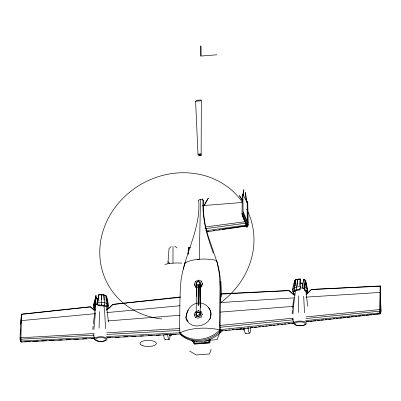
<?xml version="1.0" encoding="UTF-8"?>
<svg xmlns="http://www.w3.org/2000/svg" width="401" height="401" viewBox="0 0 401 401"><rect width="100%" height="100%" fill="white"/><g stroke="black" fill="none" stroke-linecap="round" stroke-linejoin="round"><path stroke-width="0.6" d="M200.47 199.477L199.292 259.241L197.492 259.703M203.066 200.159C202.024 218.425 207.101 236.149 213.292 253.116M210.991 314.399C211.061 308.324 205.523 303.011 199.503 302.961M179.643 325.512C179.939 310.399 179.533 295.231 181.036 280.179C184.961 253.171 200.961 228.565 198.706 200.505M198.199 285.382L198.219 305.206L198.956 304.72L199.608 284.83M219.497 322.379L220.034 287.913L219.192 272.901L217.141 262.505L207.768 234.861L205.257 225.497L203.593 213.913L203.212 200.149M167.899 263.547L169.037 248.555L171.192 246.505M172.971 263.146L173.037 246.359M180.52 332.925L180.515 334.103L182.069 335.03M196.219 314.65L196.34 284.068M196.52 296.329L196.56 286.966M198.219 305.206L198.3 285.552M200.204 314.339L200.325 283.758M200.435 314.113L200.44 312.865M200.46 307.873L200.545 286.655M201.132 155.403L201.347 100.771L200.901 99.994L197.292 100.28L195.593 101.222L198.009 154.555L199.006 155.573L201.132 155.403L200.966 155.117L199.006 155.573M220.821 298.484L220.836 293.758L288.941 290.545L294.459 295.216M220.931 294.374L220.951 282.008L220.445 281.552M21.524 317.582L21.544 314.128L90.37 306.815L95.077 310.915M305.828 321.898L379.902 313.878L380.078 313.031M380.213 290.279L380.238 285.963L311.427 289.452L307.407 293.552M186.43 316.329C186.49 309.823 191.708 303.512 198.335 302.991M246.089 225.297L246.139 226.194L246.785 226.996L247.262 222.946L247.176 202.019L242.886 194.56L242.264 194.61L242.054 214.776L246.6 225.738L247.908 226.114L248.229 222.61L247.723 201.984L246.49 202.084M94.265 307.211L94.25 308.845L95.222 309.592M206.52 231.828L246.159 226.129L246.821 225.698L242.605 215.447L243.086 213.106L242.886 194.56M94.335 306.514L93.644 307.788L94.12 308.239L94.471 307.341L94.385 303.667L95.994 295.637L94.12 308.239L94.686 309.231L96.205 297.522L95.443 296.645C95.894 300.043 90.771 306.991 95.197 309.432M380.925 311.366L380.238 285.963L379.602 309.607L379.902 313.878L380.755 313.061L380.925 311.366L380.238 285.963M99.087 328.133L99.513 311.517M199.021 284.695L198.625 304.64L198.184 305.141M293.943 323.186L220.46 331.131L220.064 325.422L220.836 293.758M298.359 312.484L298.785 295.868M20.461 333.983L20.626 329.642M20.832 324.224L21.544 314.128L20.907 337.777L21.193 342.048L94.671 338.464M302.444 287.923L302.645 283.071L300.133 283.006M106.846 309.522L108.496 308.269L108.646 305.437L106.736 296.971L106.034 297.412M188.044 254.023L188.425 247.778L190.254 247.638M188.179 254.259L188.254 253.011M188.41 250.515L188.425 247.778M93.924 329.432L95.388 312.554M221.167 330.614L222.956 330.635M292.986 313.908L293.567 305.331L295.522 290.389M92.852 329.532L93.117 326.033M93.253 324.284L95.774 304.75L97.644 303.813M292.128 313.883L292.439 309.798M292.524 308.635L293.662 298.85M106.044 295.938L103.949 294.971L98.631 294.74L97.623 302.57L97.904 305.301L99.042 305.793L104.275 305.978L106.395 306.705L107.473 306.489L107.719 303.823L105.984 295.652L103.859 294.93L104.044 299.838M295.201 286.058L295.788 279.858L294.534 280.845L292.565 289.306L292.69 291.943L293.477 292.013L293.712 289.532M293.828 288.289L294.534 280.845M294.845 289.783L294.73 291.021L293.477 292.013M296.83 289.106L296.715 290.349L294.73 291.021L294.349 290.459L294.314 287.728L295.788 279.858M297.126 286.008L297.773 279.181L300.249 278.911L300.409 286.645L300.128 289.422L299.191 290.073L296.715 290.349L296.469 289.738L296.524 286.976L297.773 279.181L295.763 279.873M299.191 290.073L299.367 288.214M299.602 285.733L300.249 278.911M193.698 340.579L195.377 343.832L208.71 342.785L209.016 339.807M192.56 340.675L194.47 344.108L209.452 342.93L209.828 339.261M210.264 338.995L209.888 342.665L209.452 342.93M221.131 331.086L220.971 332.023A28.837 10.872 0.2 0 1 219.507 332.8M21.544 314.128L20.832 320.76L20.05 338.008L20.311 341.126L21.328 341.873M247.061 227.066L247.126 226.46L247.908 226.114L246.785 226.996M96.957 304.655L97.628 298.484L96.205 297.522L94.776 303.702M220.695 330.254L220.46 331.131M94.471 307.341L95.994 295.637M96.831 304.645L97.628 298.484M181.252 334.434L181.117 335.156A28.837 10.872 0.2 0 0 182.199 335.406M248.054 225.192L248.199 224.204L247.186 223.788M242.795 194.766L243.808 189.713L243.302 195.277L242.685 195.327M183.362 269.216L184.896 262.956L186.094 262.65M246.354 225.131L246.129 226.074L247.066 225.788M170.751 334.8L170.46 335.888L169.934 334.97M305.372 281.903L305.637 281.076L305.066 280.088L303.642 279.332L304.72 289.993L305.071 290.805L306.499 291.562L307.066 292.55L306.85 293.702L307.542 292.093L307.567 289.372L305.828 281.181L305.246 280.169L303.677 279.602M246.821 225.698L247.136 224.821L242.941 214.705M305.387 282.339L305.637 281.076L306.314 286.514M211.187 349.281L209.437 353.973L196.32 355L189.558 350.98M195.698 317.873L194.209 314.78L195.317 312.083L198.209 310.69L200.956 311.517L201.222 311.973M195.432 317.417L198.179 318.244L201.066 316.845L202.179 314.153L200.956 311.517M198.325 281.482L196.53 282.329L195.778 284.083L196.515 285.723L198.305 286.284L200.099 285.442L200.846 283.687L200.114 282.043L197.934 281.502L196.365 282.489L196.515 285.723M198.204 312.063L196.41 312.905L195.658 314.665L196.395 316.304L198.184 316.865L199.979 316.023L200.726 314.264L199.994 312.625L197.813 312.083L196.244 313.071L196.395 316.304M94.385 303.667L93.644 305.016L94.05 305.742M95.934 295.913C94.721 297.061 96.741 298.179 97.598 298.8M196.836 287.557L195.683 287.176L194.33 284.199L195.573 281.367L198.33 280.109L201.207 281.051L201.472 281.512M195.417 286.715L198.3 287.662L201.051 286.404L202.299 283.572L202.565 284.033L201.317 286.86L200.214 287.367M307.311 289.973L307.567 289.372L306.93 288.269L305.066 280.088L305.893 286.73M379.902 313.878L380.559 312.84L380.684 311.076L306.073 318.504M106.556 337.883L180.771 334.013M306.499 291.562L306.935 291.036L306.93 288.269L304.575 287.161M108.731 308.595L112.776 304.464L180.37 297.316M306.309 294.675L307.041 293.928M106.531 310.339L112.851 304.374L180.375 296.956M306.138 294.389L311.356 289.507L380.228 286.219M380.023 313.707L380.755 313.061L380.559 312.84L305.587 320.625M295.637 279.918L294.469 281.141M292.565 289.306L294.83 287.552M292.69 291.943L294.73 290.329M108.14 305.783L108.646 305.437M108.496 308.269L106.841 309.422M196.39 284.224L197.919 284.916L199.487 283.928L199.462 282.194L197.934 281.502M196.269 314.805L197.798 315.497L199.367 314.509L199.342 312.775L197.813 312.083M106.806 297.261L106.08 297.657M195.994 342.033L197.056 341.391M208.71 342.785L209.096 342.554M247.242 202.269L247.723 201.984M173.778 334.178L169.137 335.848L173.869 334.213M294.961 287.507L296.524 286.976L300.409 286.645M294.986 290.244L296.469 289.738L300.128 289.422M297.146 279.407L300.254 279.176M295.888 279.833L296.89 279.492M208.891 340.449L204.345 341.677M380.073 313.236L380.755 313.061M199.462 282.194L200.114 282.043M199.342 312.775L199.994 312.625M206.59 231.477L208.44 231.217M213.382 230.515L214.615 230.334M218.941 229.723L220.174 229.547M222.029 229.282L246.114 225.853L246.139 226.194L246.104 225.938M205.728 230.765L246.314 225.031M205.046 228.725L246.084 223.131M205.106 226.991L245.442 221.658M21.534 314.384L90.425 306.855L95.283 310.95M225.287 330.384L227.036 330.193M228.786 330.008L229.953 329.878M232.284 329.627L234.034 329.442M235.783 329.251L238.114 329M239.863 328.81L241.613 328.625M243.943 328.374L245.111 328.249M247.442 327.993L248.61 327.868M250.941 327.617L252.69 327.432M254.44 327.241L256.77 326.99M258.52 326.8L260.269 326.615M262.605 326.359L263.768 326.234M265.517 326.048L267.267 325.858M269.016 325.667L271.347 325.417M273.096 325.231L274.845 325.041M277.181 324.79L278.931 324.599M281.261 324.349L282.429 324.224M284.174 324.033L285.923 323.848M288.259 323.597L290.008 323.406M291.758 323.216L294.088 322.965M305.973 321.687L308.89 321.371M310.053 321.246L312.384 320.995M313.552 320.87L315.883 320.62M317.632 320.429L319.381 320.239M321.131 320.053L323.467 319.803M325.211 319.612L326.96 319.422M328.71 319.236L331.046 318.985M333.376 318.73L334.544 318.605M336.294 318.419L338.038 318.229M339.787 318.043L342.123 317.787M343.286 317.662L345.622 317.412M347.371 317.226L349.702 316.97M350.87 316.845L353.201 316.595M354.95 316.409L356.7 316.219M358.449 316.028L360.78 315.777M361.948 315.652L364.278 315.402M366.028 315.211L368.359 314.96M369.527 314.835L371.857 314.584M373.025 314.459L375.356 314.209M376.524 314.083L379.436 313.767M220.179 329.662L294.279 321.823M220.069 327.281L293.597 319.777M220.064 325.422L293.592 318.133M306.073 316.895L379.602 309.607L380.95 309.998M180.094 305.732L106.616 312.615M95.313 313.672L21.258 320.62L20.952 320.97M200.906 56.045L200.876 46L200.906 56.045L216.846 54.792M195.593 101.222L201.347 100.771M246.149 201.347L246.765 201.302L245.387 192.455L246.099 200.756M202.901 205.593L242.435 202.485M202.415 205.873L203.658 205.778M242.054 214.776L242.605 215.447M188.56 248.013L190.39 247.868M107.729 320.94L179.964 315.266M220.44 312.088L293.301 306.364M181.758 334.008L180.515 334.103A28.837 26.095 -29.9 0 0 220.37 330.975L217.147 339.622L209.708 340.203M219.121 331.071L220.37 330.975A28.837 10.872 0.2 0 0 219.452 330.76M165.227 339.772L169.212 339.462M245.678 333.457L249.668 333.146M193.873 343.321L209.723 342.078M98.596 295.016L101.839 294.71M294.59 297.853L220.535 302.544L220.836 294.123L289.026 290.625L294.239 295.171M305.888 297.136L379.953 292.449L380.624 292.725M94.33 333.522L20.907 337.777L20.05 338.008L20.296 338.319M106.791 332.8L179.628 328.584M97.623 302.57C101.042 302.088 104.591 302.199 107.719 303.823M94.33 335.136L20.907 339.171L20.065 339.391L20.306 339.687M106.791 334.449L179.628 330.444M97.904 305.301L101.779 305.026L103.854 305.286M95.012 337.161L20.311 341.126L21.193 342.048M106.305 336.584L180.325 332.79L180.605 334.264M24.827 341.702L30.075 341.441M32.992 341.296L38.24 341.04M41.739 340.865L46.406 340.634M49.318 340.494L53.985 340.264M58.651 340.033L62.15 339.863M66.235 339.657L70.315 339.457M74.401 339.256L78.481 339.056M82.566 338.855L86.646 338.655M91.313 338.424L94.811 338.254M107.283 337.637L110.781 337.467M115.448 337.236L119.528 337.035M123.613 336.83L127.693 336.629M131.779 336.429L135.859 336.228M139.944 336.028L143.443 335.853M148.109 335.627L152.19 335.421M156.275 335.221L160.355 335.02M164.44 334.82L167.939 334.65M172.605 334.419L176.104 334.244M300.174 287.843L304.158 288.384L305.156 289.081M302.675 283.392L300.108 283.186M102.17 294.75L103.784 294.951M104.18 305.326L107.473 306.489M237.913 329.031L244.144 329.822M246.961 226.896L247.237 226.961M293.537 291.482L293.712 293.722L294.575 293.948M294.61 291.216L294.179 291.101M247.267 222.169L248.229 222.61L247.302 223.051L247.257 209.197M103.859 294.93L104.576 302.63L104.275 305.978L104.23 304.75M304.72 289.993C305.697 290.434 308.259 291.286 307.066 292.55L306.915 291.342M293.712 293.722L294.785 294.289M191.412 340.594L192.971 341.517M95.278 306.745L94.631 306.349M174.876 246.214L177.016 247.928M220.47 281.662L220.976 282.119M167.904 261.663L169.733 263.402M242.384 200.32L239.467 195.663L242.259 200.139M243.402 329.201L243.933 330.118M198.33 280.109L198.595 280.565M201.051 286.404L201.317 286.86M195.573 281.367L195.838 281.828M194.33 284.199L194.59 284.655M202.179 314.153L202.445 314.61M198.209 310.69L198.475 311.146M201.066 316.845L201.332 317.306M195.317 312.083L195.583 312.544M194.209 314.78L194.475 315.236M193.758 340.935L194.315 342.018M192.535 340.349L194.47 344.108M243.101 211.753L247.282 221.417M201.207 281.051L202.565 284.033M194.811 285.161L195.683 287.176M243.086 213.106L247.262 222.946M241.918 213.197L242.896 215.497M187.137 320.279L188.971 323.101L192.009 325.066A11.789 8.14 -15.3 0 0 204.4 324.148L207.924 321.612L210.049 318.479A11.804 10.421 36.3 0 0 210.715 314.379M242.379 215.467L246.6 225.738M199.487 283.928L200.099 285.442M199.367 314.509L199.979 316.023M185.593 263.121A22.897 8.632 0.2 0 1 184.896 262.956A22.897 8.632 0.2 0 1 216.54 260.475C220.365 272.068 221.116 284.394 221.141 296.524M197.919 284.916L198.305 286.284M197.798 315.497L198.184 316.865M292.575 318.579L293.983 323.898M93.303 334.228L94.706 339.547M305.888 291.226L307.732 306.279M103.924 306.028L104.686 311.908L105.563 328.625M306.349 290.354L306.71 293.652M303.642 279.332L305.071 290.805M106.566 306.269L108.455 321.928M20.421 340.624L20.506 341.351M302.645 283.071L303.221 288.66M246.139 223.718L246.259 224.896M106.736 296.971L107.127 301.773M107.318 304.179L107.709 308.981M303.692 296.194L304.504 312.89M105.984 295.652L106.395 306.705M101.493 299.522L101.308 294.61L101.724 305.662L101.674 304.434M98.631 294.74L98.882 301.492M98.977 303.948L99.042 305.793M219.522 325.221L219.763 329.928L220.971 332.023A28.837 26.095 -29.9 0 1 181.117 335.156L179.909 333.056L179.668 328.354A31.554 6.205 85.5 0 1 179.678 325.567M202.57 198.655L202.585 199.898M306.825 291.076L306.85 293.702M165.553 339.441A6.115 1.213 85.5 0 1 163.618 334.845M169.999 336.023A6.115 1.213 85.5 0 1 169.006 339.416A6.115 1.213 85.5 0 1 167.603 334.529M250.409 327.617A6.115 1.213 85.5 0 1 249.638 333.146A6.115 1.213 85.5 0 1 248.008 327.782M246.074 332.965A6.115 1.213 85.5 0 1 244.024 328.093M216.54 260.475A22.897 8.632 0.2 0 1 216.084 260.725M219.487 325.176A31.554 6.286 85.5 0 1 219.467 322.329M198.926 200.731A2.306 0.867 0.2 0 1 200.931 199.457A2.306 0.867 0.2 0 1 203.016 200.726M208.485 307.517A12.566 11.368 -29.9 0 1 209.598 319.853M187.783 321.567A12.566 11.368 -29.9 0 1 188.325 310.008M186.756 320.549A11.779 9.398 -47.6 0 1 185.668 316.529M246.67 209.307A78.897 71.388 -29.9 0 1 220.229 302.905M161.854 318.945A78.897 71.388 -29.9 0 1 113.438 209.738A78.897 71.388 -29.9 0 1 242.289 202.034M164.776 264.465A22.897 8.632 0.2 0 1 181.904 263.121M208.294 198.109L203.959 205.753L208.294 198.109M246.976 201.803L246.58 202.119L247.176 202.019L246.976 201.803M198.931 154.044L198.009 154.555L201.137 154.31L200.896 153.889L198.931 154.044M96.726 340.835A6.271 2.366 0.2 0 0 106.992 339.532A6.271 2.366 0.2 0 0 98.786 336.825A6.271 2.366 0.2 0 0 96.726 340.835M97.443 340.93A5.173 1.95 0.2 0 0 105.914 339.853A5.173 1.95 0.2 0 0 99.142 337.617A5.173 1.95 0.2 0 0 97.443 340.93M296.113 325.226A6.271 2.366 0.2 0 0 306.294 323.828A6.271 2.366 0.2 0 0 297.918 321.196A6.271 2.366 0.2 0 0 296.113 325.226M296.81 325.311A5.173 1.95 0.2 0 0 305.211 324.158A5.173 1.95 0.2 0 0 298.299 321.983A5.173 1.95 0.2 0 0 296.81 325.311M219.763 329.928A28.837 10.872 0.2 0 0 179.909 333.056A28.837 26.095 -29.9 0 0 219.763 329.928M142.921 345.772A8.155 3.073 0.2 0 0 156.215 344.018A8.155 3.073 0.2 0 0 145.433 340.544A8.155 3.073 0.2 0 0 142.921 345.772"/></g></svg>
